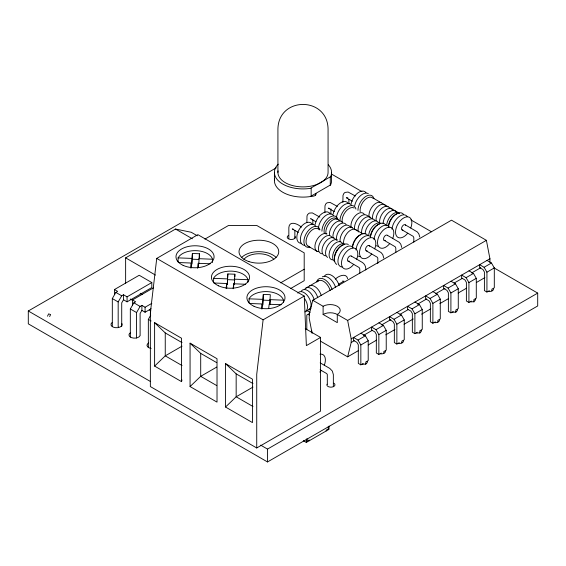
<?xml version="1.0" encoding="UTF-8"?>
<svg xmlns="http://www.w3.org/2000/svg" width="566" height="566" viewBox="0 0 566 566"><rect width="100%" height="100%" fill="white"/><g stroke="black" fill="none" stroke-linecap="round" stroke-linejoin="round"><path stroke-width="0.85" d="M320.554 337.428L306.369 345.621L304.246 296.075L197.874 234.664L156.74 258.407L150.358 312.864L150.358 386.564L256.731 447.975L320.554 411.128L320.554 337.428L305.251 328.591M190.671 267.98L191.258 263.034L178.403 262.532M192.39 253.469L191.803 264.145L192.39 253.469L199.395 253.752L199.395 257.841M197.675 268.256L198.263 263.317L210.255 263.784M198.808 263.607L199.395 253.752M226.131 288.455L226.718 283.509L213.863 283M227.85 273.944L227.263 284.62L227.85 273.944L234.855 274.22L234.855 276.675M233.135 288.731L233.723 283.785L245.715 284.259M234.267 284.075L234.855 274.22M234.366 284.075L234.557 282.427M261.591 308.923L262.171 303.977L249.323 303.475M263.31 294.412L262.723 305.088L263.31 294.412L270.315 294.695L269.727 304.55M304.246 296.075L263.112 319.825L256.731 374.275L256.731 447.975M268.687 308.378L269.175 304.26L281.175 304.727M269.826 304.543L270.315 300.426L263.31 300.15M181.559 381.647L181.559 338.249L154.61 322.691L154.61 366.089L181.559 381.647L181.976 379.963M489.937 262.405L489.937 258.754L486.392 240.331L451.498 220.181L312.75 300.291L309.206 314.618L309.206 318.269L312.107 333.346M320.335 341.079L347.644 356.842L351.189 342.508L351.189 338.857L347.644 320.434L337.286 314.455A10.032 5.787 0 0 0 323.108 314.455L323.108 306.27L312.75 300.291M47.494 316.217L48.626 313.868L50.607 314.569L49.638 316.592M178.099 261.966L178.099 257.877L179.394 256.065A17.709 10.223 0 0 1 197.923 250.78A17.709 10.223 0 0 1 212.512 259.235L212.519 262.511M213.552 282.441L213.672 278.132A17.709 10.223 0 0 1 231.89 271.142A17.709 10.223 0 0 1 247.979 279.703L247.979 282.165M249.012 302.909L249.132 298.607A17.709 10.223 0 0 1 267.35 291.617A17.709 10.223 0 0 1 283.432 300.178L283.432 302.633M112.316 326.709L112.316 298.565L115.86 292.424L117.636 291.398L114.445 289.559L114.445 294.553M118.556 326.978L118.174 326.759L118.174 301.947L121.718 295.806L123.494 294.78L127.067 296.846L151.815 282.554L151.815 287.549L127.067 301.841L123.494 299.775L123.494 294.78M123.494 299.775L121.718 302.845L121.718 326.44M130.329 337.11L130.329 308.965L133.873 302.824L135.649 301.798L132.458 299.959L132.458 304.954M136.569 338.072L136.569 312.566L140.113 306.425L141.889 305.399L145.08 307.246L151.829 303.348M141.889 305.399L141.889 310.394L140.113 313.465L140.113 335.313M148.342 347.51L148.342 319.365L150.705 315.269M278.239 164.168A28.583 16.499 0 0 0 280.319 182.464A28.583 16.499 0 0 0 310.394 188.358L330.601 176.684A28.583 16.499 0 0 0 328.344 164.791M274.567 178.884A28.583 16.499 0 0 0 310.394 196.544L330.601 184.877A28.583 16.499 0 0 0 331.577 180.604L331.577 172.418M154.61 366.089L165.251 355.851L182.054 346.151M190.07 386.564L190.07 343.159L217.019 358.717L217.019 402.122L190.07 386.564L200.704 376.326L216.743 367.065M225.53 407.032L225.53 363.634L252.478 379.192L252.478 422.59L225.53 407.032L236.164 396.794L252.967 387.094M494.139 267.951L537.7 293.103L537.7 305.958L267.506 461.948L28.3 323.844L28.3 310.989L276.293 167.812M125.631 283.134L125.631 257.855L175.517 229.053L191.23 232.265L197.35 235.803M114.445 289.559L139.194 275.267L151.815 282.554M204.906 239.114L228.459 225.509L256.83 225.509L304.197 252.861L304.197 280.701L290.492 288.618M132.458 299.959L153.457 287.832M141.889 310.394L145.08 312.241L151.08 308.774M280.644 282.837L304.197 269.239M306.057 287.96L318.467 280.793M335.348 279.151C338.043 276.208 346.342 272.338 347.651 278.684M338.914 284.04L343.994 281.111M304.989 311.916L310.918 308.491M309.015 313.783L306.8 315.057L306.8 329.419M347.644 320.434L486.392 240.331M351.189 338.857L489.937 258.754M351.189 342.508L354.238 340.753M363.386 335.468L372.534 330.183M381.682 324.905L390.83 319.62M399.978 314.342L408.362 309.503M417.51 304.218L426.665 298.94M435.813 293.655L444.961 288.37M454.109 283.092L462.493 278.253M471.641 272.968L480.789 267.69M363.266 363.443L360.839 364.844L358.313 363.386L358.313 344.8L356.898 342.345L353.552 340.407L353.552 337.492L358.002 340.067L365.381 335.808L368.218 340.718L368.218 360.584L365.792 361.985L365.792 364.575M381.279 353.043L378.852 354.443L376.326 352.986L376.326 334.4L374.911 331.945L371.565 330.013L371.565 327.098L376.015 329.667L383.394 325.408L386.231 330.325L386.231 350.184L383.805 351.585L383.805 353.311M399.292 342.649L396.865 344.043L394.339 342.586L394.339 324L392.924 321.545L389.578 319.613L389.578 316.698L394.028 319.266L401.407 315.007L404.244 319.924L404.244 339.791L401.818 341.185L401.818 342.911M417.305 332.249L414.878 333.65L412.352 332.185L412.352 313.599L410.937 311.144L407.591 309.213L407.591 306.298L412.041 308.866L419.42 304.607L422.257 309.524L422.257 329.391L419.83 330.792L419.83 333.374M435.318 321.849L432.891 323.25L430.365 321.792L430.365 303.199L428.95 300.744L425.604 298.813L425.604 295.898L430.054 298.466L437.433 294.207L440.27 299.124L440.27 318.991L437.843 320.391L437.843 322.111M453.331 311.449L450.904 312.849L448.378 311.392L448.378 292.799L446.963 290.344L443.617 288.412L443.617 285.497L448.067 288.066L455.446 283.814L458.276 288.724L458.276 308.59L455.856 309.991L455.856 312.574M471.344 301.048L468.917 302.449L466.391 300.992L466.391 282.399L464.976 279.944L461.63 278.012L461.63 275.097L466.08 277.665L473.459 273.413L476.289 278.323L476.289 298.19L473.869 299.591L473.869 302.173M489.357 290.648L486.93 292.049L484.404 290.591L484.404 272.005L482.989 269.543L479.643 267.612L479.643 264.697L484.093 267.272L491.465 263.013L494.302 267.923L494.302 287.79L491.882 289.191L491.882 290.917M360.839 364.844L360.839 344.977L368.218 340.718M378.852 354.443L378.852 334.577L386.231 330.325M396.865 344.043L396.865 324.184L404.244 319.924M414.878 333.65L414.878 313.783L422.257 309.524M432.891 323.25L432.891 303.383L440.27 299.124M450.904 312.849L450.904 292.983L458.276 288.724M468.917 302.449L468.917 282.583L476.289 278.323M486.93 292.049L486.93 272.182L494.302 267.923M347.644 356.842L358.313 350.679M368.225 344.956L376.609 340.116M385.757 334.831L394.905 329.554M404.06 324.268L413.208 318.991M421.592 314.144L430.74 308.866M439.888 303.581L448.272 298.742M458.184 293.018L466.568 288.179M476.48 282.455L484.864 277.616M260.629 445.124L267.506 449.093L537.7 293.103M303.298 440.688L306.326 442.435L329.023 429.332L329.023 426.057M347.857 197.775L346.307 197.753L352.385 201.22M293.329 229.145L292.268 228.947L298.346 232.414M329.37 208.338L328.294 208.154L334.372 211.62M178.099 257.877L191.803 258.414M198.808 258.69L212.519 259.235M192.39 259.207L198.517 259.447M213.552 278.345L227.263 278.889M234.267 279.165L247.979 279.703M227.85 279.675L234.855 279.951M249.012 298.82L262.723 299.357M269.727 299.633L283.432 300.178M311.095 218.766L310.578 218.688L315.878 221.716M342.741 280.941L343.159 281.118M487.015 260.438L491.465 263.013M331.351 173.967L361.922 191.619M374.154 198.68L399.37 213.24M410.838 219.856L431.469 231.77M355.377 195.999L348.104 192.037L345.055 192.419L343.873 193.43L342.996 195.376L342.883 202.331M405.369 224.893L417.255 231.876L418.798 233.793L419.795 237.076M402.002 229.838L413.208 236.355L413.824 237.713L413.824 242.114M469.002 270.838L473.459 273.413M370.122 217.21L366.577 215.158A10.032 5.787 -60 0 0 358.292 218.476A10.032 5.787 -60 0 0 354.578 229.301M337.364 206.399L330.091 202.437L327.042 202.819L325.86 203.831L324.983 205.769L324.87 212.731M387.356 235.293L399.242 242.276L400.785 244.194L401.782 247.476M383.996 240.239L395.195 246.755L395.811 248.113L395.811 252.514M450.989 281.238L455.446 283.814M352.109 227.61L348.564 225.558A10.032 5.787 -60 0 0 340.003 229.202A10.032 5.787 -60 0 0 336.699 240.317M355.66 229.655L363.047 233.921M319.847 217.111L312.305 212.894L309.269 213.106L307.621 214.514L306.998 215.943L306.878 222.551M369.131 245.538L381.074 252.563L382.765 254.594L383.79 258.124M366.195 250.795L377.338 257.261L377.812 258.273L377.777 263.544M432.976 291.639L437.433 294.207M301.338 227.199C298.367 224.065 289.353 220.075 288.844 227.49L288.844 238.703M351.33 256.094L362.41 262.483C364.879 264.074 366.082 267.131 365.756 270.003M347.97 261.039L359.169 267.555L359.785 268.914L359.785 273.314M414.963 302.039L419.42 304.607M308.116 246.168L316.981 251.283M396.95 312.439L401.407 315.007M378.937 322.839L383.394 325.408M360.924 333.24L365.381 335.808M175.517 229.053L192.348 238.774M323.108 314.455L337.286 322.641L337.286 314.455A10.032 5.787 0 0 0 337.286 306.27A10.032 5.787 0 0 0 323.108 306.27M307.112 310.684L310.083 312.397M308.222 314.236L309.56 315.014M156.74 258.407L263.112 319.825M320.172 362.87L329.787 368.416L332.327 371.07L333.353 374.6L333.353 386.677M320.115 369.782L326.653 373.553L327.304 374.437L327.339 384.413M125.631 257.855L155.466 275.083M140.17 293.273L142.462 294.596M130.222 298.997L132.515 300.32M149.346 310.034L150.881 310.918M115.86 292.424L121.718 295.806M133.873 302.824L140.113 306.425M112.316 298.565L118.174 301.947M130.329 308.965L136.569 312.566M148.342 319.365L151.115 320.964M154.61 322.691L165.251 332.928L182.054 342.628M190.07 343.159L200.704 353.396L216.743 362.657M225.53 363.634L236.164 373.871L252.967 383.571M182.054 365.558L165.251 355.851L165.251 332.928M216.743 385.588L200.704 376.326L200.704 353.396M252.967 406.501L236.164 396.794L236.164 373.871M28.3 310.989L150.577 381.583M484.093 267.272L486.93 272.182M466.08 277.665L468.917 282.583M448.067 288.066L450.904 292.983M430.054 298.466L432.891 303.383M412.041 308.866L414.878 313.783M394.028 319.266L396.865 324.184M376.015 329.667L378.852 334.577M358.002 340.067L360.839 344.977M348.897 199.253L348.897 203.647M330.884 208.776L330.884 214.047M330.282 177.13L330.282 185.323M328.308 426.467L328.308 428.929L326.186 430.153L326.186 430.974M315.545 193.714L315.545 195.475M312.849 219.771L312.849 224.164M311.753 330.792L311.753 332.511M311.166 188.174L311.166 196.36M309.163 440.801L309.163 439.98L307.034 441.211L307.034 438.749M306.326 439.159L306.326 442.435M294.858 230.454L294.858 238.364M277.92 172.418L277.92 129.013C278.5 96.255 327.488 96.255 328.068 129.013L328.068 172.418A25.074 14.475 0 0 1 301.685 186.872A25.074 14.475 0 0 1 278.062 170.904M274.411 172.418L274.411 180.604M267.506 449.093L267.506 461.948M262.171 303.977L262.171 308.895M233.723 283.785L233.723 286.24M226.718 283.509L226.718 288.419M198.263 263.317L198.263 267.407M191.258 263.034L191.258 267.951M150.471 310.352L150.471 315.347M145.08 307.246L145.08 312.241M127.067 296.846L127.067 301.841M457.335 309.34A4.075 2.349 0 0 1 452.347 312.22M439.322 319.74A4.075 2.349 0 0 1 434.334 322.62M475.348 298.94A4.075 2.349 0 0 1 470.36 301.82M493.361 288.54A4.075 2.349 0 0 1 488.373 291.419M295.219 236.546A4.075 2.349 0 0 1 290.231 239.425A4.075 2.349 0 0 1 288.405 235.491M367.27 361.341A4.075 2.349 0 0 1 362.282 364.214M385.283 350.941A4.075 2.349 0 0 1 380.295 353.821M403.296 340.541A4.075 2.349 0 0 1 398.308 343.421M421.309 330.141A4.075 2.349 0 0 1 416.321 333.02M243.904 259.405A16.308 9.417 0 0 1 258.86 253.738A16.308 9.417 0 0 1 273.824 259.405M315.934 193.388A4.075 2.349 0 0 1 310.946 196.268M121.98 323.667A5.603 3.233 0 0 1 115.584 327.693A5.603 3.233 0 0 1 111.976 322.648M139.993 335.744A5.603 3.233 0 0 1 131.772 337.711A5.603 3.233 0 0 1 130.612 332.617M151.136 348.437A5.603 3.233 0 0 1 148.625 343.017M333.791 383.161A4.075 2.349 0 0 1 331.966 387.094A4.075 2.349 0 0 1 326.978 384.215M358.257 231.968A10.032 5.787 -60 0 1 362.396 219.891A10.032 5.787 -60 0 1 371.254 218.25M361.674 233.397A10.032 5.787 -60 0 1 366.23 221.646A10.032 5.787 -60 0 1 374.798 220.301M365.112 234.083A10.032 5.787 -60 0 1 370.369 223.138A10.032 5.787 -60 0 1 378.343 222.346M368.685 235.399A10.032 5.787 -60 0 1 373.319 225.742A10.032 5.787 -60 0 1 380.762 223.351M370.426 237.154A10.032 5.787 -60 0 1 379.354 224.086M370.709 235.781A11.532 6.658 -60 0 1 377.522 224.95A11.532 6.658 -60 0 1 385.644 224.886M374.006 239.588A11.532 6.658 -60 0 1 380.366 227.546A11.532 6.658 -60 0 1 389.196 226.931M378.053 246.231A11.532 6.658 -60 0 1 376.362 245.708M389.755 243.564A11.532 6.658 -60 0 1 377.642 244.038A11.532 6.658 -60 0 1 387.094 227.674A11.532 6.658 -60 0 1 392.74 238.399M339.933 220.775A11.532 6.658 -60 0 1 347.029 207.347A11.532 6.658 -60 0 1 355.964 209.08M336.416 217.889A11.532 6.658 -60 0 1 342.777 205.847A11.532 6.658 -60 0 1 351.606 205.232M351.033 227.256A10.032 5.787 -60 0 1 355.59 215.505A10.032 5.787 -60 0 1 364.157 214.16M342.303 222.756A10.032 5.787 -60 0 1 345.607 211.634A10.032 5.787 -60 0 1 354.167 207.998M333.119 214.082A11.532 6.658 -60 0 1 339.933 203.251A11.532 6.658 -60 0 1 348.062 203.187M385.404 240.359A3.007 1.74 -60 0 1 383.981 237.253A3.007 1.74 -60 0 1 387.639 235.682M376.135 220.945A10.032 5.787 -60 0 1 379.85 210.12A10.032 5.787 -60 0 1 388.135 206.809M372.591 218.9A10.032 5.787 -60 0 1 377.147 207.149A10.032 5.787 -60 0 1 385.715 205.805M379.821 223.612A10.032 5.787 -60 0 1 383.953 211.543A10.032 5.787 -60 0 1 392.811 209.901M383.125 223.683A10.032 5.787 -60 0 1 388.382 212.738A10.032 5.787 -60 0 1 396.356 211.946M386.67 225.728A10.032 5.787 -60 0 1 391.049 215.639A10.032 5.787 -60 0 1 398.775 212.95M388.467 226.025A10.032 5.787 -60 0 1 396.766 213.884M397.367 213.686A10.032 5.787 -60 0 1 399.08 213.516M388.474 227.143A11.532 6.658 -60 0 1 394.827 215.101A11.532 6.658 -60 0 1 403.657 214.486M392.019 229.188A11.532 6.658 -60 0 1 398.379 217.146A11.532 6.658 -60 0 1 407.202 216.53M407.768 233.171A11.532 6.658 -60 0 1 395.655 233.638A11.532 6.658 -60 0 1 405.107 217.273A11.532 6.658 -60 0 1 410.753 227.999M357.945 210.375A11.532 6.658 -60 0 1 365.035 196.947A11.532 6.658 -60 0 1 373.977 198.68M354.677 205.727A11.532 6.658 -60 0 1 368.325 193.629M369.046 216.856A10.032 5.787 -60 0 1 372.753 206.024A10.032 5.787 -60 0 1 381.045 202.713M360.181 211.734A10.032 5.787 -60 0 1 364.737 199.989A10.032 5.787 -60 0 1 373.305 198.638M351.132 203.682A11.532 6.658 -60 0 1 357.945 192.85A11.532 6.658 -60 0 1 366.075 192.787M402.879 230.107A3.007 1.74 -60 0 1 402.178 226.506A3.007 1.74 -60 0 1 405.652 225.282M340.116 241.746A10.032 5.787 -60 0 1 344.673 230.001A10.032 5.787 -60 0 1 353.241 228.65M333.155 238.272A10.032 5.787 -60 0 1 337.294 226.202A10.032 5.787 -60 0 1 346.144 224.56M329.476 235.605A10.032 5.787 -60 0 1 334.032 223.853A10.032 5.787 -60 0 1 342.6 222.509M326.066 234.175A10.032 5.787 -60 0 1 330.197 222.105A10.032 5.787 -60 0 1 339.055 220.464M324.29 233.157A10.032 5.787 -60 0 1 328.429 221.08A10.032 5.787 -60 0 1 337.279 219.438M321.92 231.176A11.532 6.658 -60 0 1 329.016 217.74A11.532 6.658 -60 0 1 337.952 219.481M318.403 228.289A11.532 6.658 -60 0 1 324.764 216.247A11.532 6.658 -60 0 1 333.593 215.632M315.106 224.483A11.532 6.658 -60 0 1 321.92 213.651A11.532 6.658 -60 0 1 330.049 213.587M371.742 253.964A11.532 6.658 -60 0 1 359.629 254.438A11.532 6.658 -60 0 1 369.082 238.074A11.532 6.658 -60 0 1 374.727 248.799M360.04 256.624A11.532 6.658 -60 0 1 358.349 256.108M355.993 249.988A11.532 6.658 -60 0 1 361.327 238.88A11.532 6.658 -60 0 1 369.881 236.128M352.448 247.943A11.532 6.658 -60 0 1 358.802 235.895A11.532 6.658 -60 0 1 367.631 235.286M352.441 246.826A10.032 5.787 -60 0 1 360.74 234.678M343.661 243.797A10.032 5.787 -60 0 1 348.217 232.046A10.032 5.787 -60 0 1 356.785 230.702M367.164 250.844A3.007 1.74 -60 0 1 366.117 247.363A3.007 1.74 -60 0 1 369.704 246.288M325.535 255.832A10.032 5.787 -60 0 1 324.07 243.797A10.032 5.787 -60 0 1 335.228 239.05M321.99 253.78A10.032 5.787 -60 0 1 320.526 241.746A10.032 5.787 -60 0 1 331.683 237.005M327.615 257.424A10.032 5.787 -60 0 1 327.615 245.842A10.032 5.787 -60 0 1 337.647 240.055M332.631 259.921A10.032 5.787 -60 0 1 331.16 247.894A10.032 5.787 -60 0 1 342.317 243.147M334.704 261.52A10.032 5.787 -60 0 1 334.704 249.939A10.032 5.787 -60 0 1 344.736 244.144M334.648 259.928A10.032 5.787 -60 0 1 343.329 244.887M336.791 264.456A11.532 6.658 -60 0 1 336.791 251.141A11.532 6.658 -60 0 1 348.323 244.484M342.027 267.025A11.532 6.658 -60 0 1 340.336 253.186A11.532 6.658 -60 0 1 353.17 247.731M353.729 264.364A11.532 6.658 -60 0 1 341.616 264.838A11.532 6.658 -60 0 1 351.069 248.474A11.532 6.658 -60 0 1 356.714 259.193M309.956 247.179A11.532 6.658 -60 0 1 306.298 233.539A11.532 6.658 -60 0 1 319.939 229.881M304.444 245.326A11.532 6.658 -60 0 1 302.753 231.487A11.532 6.658 -60 0 1 315.58 226.032M318.446 251.736A10.032 5.787 -60 0 1 316.366 240.861A10.032 5.787 -60 0 1 327.007 233.914M309.581 246.62A10.032 5.787 -60 0 1 308.116 234.586A10.032 5.787 -60 0 1 319.266 229.838M300.893 243.281A11.532 6.658 -60 0 1 299.209 229.442A11.532 6.658 -60 0 1 312.036 223.987M349.378 261.159A3.007 1.74 -60 0 1 347.956 258.054A3.007 1.74 -60 0 1 351.613 256.483M301.381 291.051A10.032 5.787 60 0 1 308.145 290.889A10.032 5.787 60 0 1 314.194 299.739M304.933 289A10.032 5.787 60 0 1 311.689 288.844A10.032 5.787 60 0 1 317.738 297.688M297.836 293.096A10.032 5.787 60 0 1 308.3 296.733A10.032 5.787 60 0 1 308.994 309.425M304.501 298.423A10.032 5.787 60 0 1 305.449 311.47M316.67 281.875A11.532 6.658 60 0 1 324.014 279.158A11.532 6.658 60 0 1 332.079 289.608M322.323 276.831A11.532 6.658 60 0 1 335.624 287.563M324.573 275.982A11.532 6.658 60 0 1 332.171 275.677A11.532 6.658 60 0 1 339.168 285.512M317.342 281.84A10.032 5.787 60 0 1 324.099 281.677A10.032 5.787 60 0 1 330.148 290.528M309.602 285.908A10.032 5.787 60 0 1 321.283 295.643M320.016 354.182A11.532 6.658 -60 0 1 324.29 365.268M321.304 370.44A11.532 6.658 -60 0 1 319.847 372.046M241.689 257.403A19.86 11.461 0 0 1 276.081 257.403M254.084 306.319A19.053 11.002 0 0 0 284.797 299.343A19.053 11.002 0 0 0 258.973 287.478A19.053 11.002 0 0 0 254.084 306.319M218.625 285.851A19.053 11.002 0 0 0 249.337 278.868A19.053 11.002 0 0 0 223.513 267.003A19.053 11.002 0 0 0 218.625 285.851M183.165 265.376A19.053 11.002 0 0 0 213.877 258.4A19.053 11.002 0 0 0 188.054 246.535A19.053 11.002 0 0 0 183.165 265.376M248.955 261.605A19.86 11.461 0 0 0 278.741 251.672A19.86 11.461 0 0 0 248.955 241.746A19.86 11.461 0 0 0 248.955 261.605"/></g></svg>
